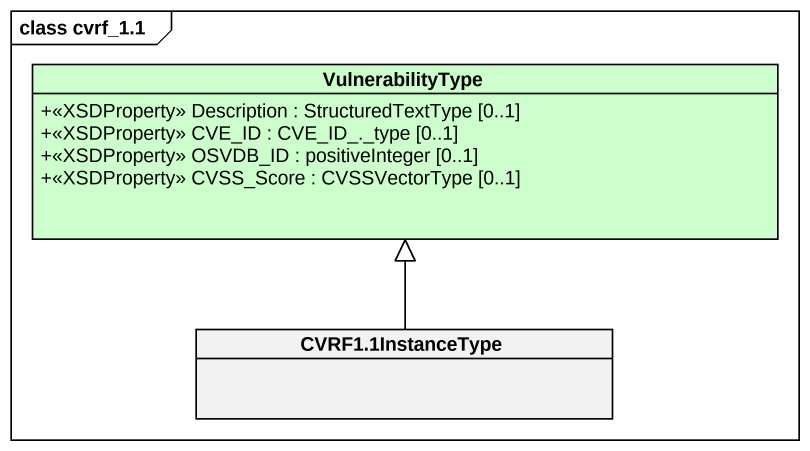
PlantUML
@startuml
mainframe class cvrf_1.1
hide circle
hide empty members
skinparam classAttributeIconSize 0
class VulnerabilityType #CCFFCC {
  +<<XSDProperty>> Description : StructuredTextType [0..1]
  +<<XSDProperty>> CVE_ID : CVE_ID_._type [0..1]
  +<<XSDProperty>> OSVDB_ID : positiveInteger [0..1]
  +<<XSDProperty>> CVSS_Score : CVSSVectorType [0..1]
}
class "CVRF1.1InstanceType" as CVRF1_1InstanceType
CVRF1_1InstanceType -up-|> VulnerabilityType
@enduml
